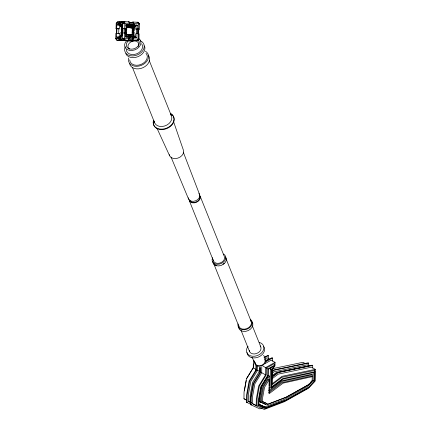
<?xml version="1.0" encoding="UTF-8"?>
<svg xmlns="http://www.w3.org/2000/svg" width="431" height="431" viewBox="0 0 431 431"><rect width="100%" height="100%" fill="white"/><g stroke="black" fill="none" stroke-linecap="round" stroke-linejoin="round"><path stroke-width="0.65" d="M246.677 400.313L243.951 398.74L244.043 392.005L246.397 378.962L253.256 367.805L253.358 360.537L254.446 361.167M256.445 365.854L256.386 370.385L249.635 381.36L247.162 395.055L247.06 402.597L246.527 402.29L246.629 394.742L249.102 381.052L255.852 370.078L255.912 365.542M250.971 402.791L248.299 401.25L248.391 394.516L250.75 381.473L257.609 370.315L257.663 366.447M260.545 367.568L260.475 372.745L253.724 383.725L251.251 397.414L251.149 404.962L250.616 404.655L250.718 397.107L253.191 383.418L259.941 372.438L260.012 367.26M271.993 378.827L278.205 374.135L311.468 367.174L315.287 369.378L315.131 380.977L308.106 388.455L284.449 401.681L264.208 409.45L256.208 405.819L252.394 403.615L252.485 396.876L254.84 383.838L261.698 372.68L261.779 366.878M253.649 363.985L253.606 367.185L246.629 378.537M256.208 405.819L256.3 399.084L258.659 386.041L265.518 374.884L265.615 367.616L275.048 362.342L275 365.854L272.042 369.836L271.81 386.833L282.817 378.52L314.921 371.7L314.792 381.263L308.801 387.641L285.516 400.658L265.744 408.249L258.185 404.784M258.465 404.946L258.546 399.063L260.777 386.704L267.753 375.358L267.84 368.947L274.671 365.127L274.655 366.328L274.375 366.167M259.44 367.476L259.387 371.344L252.528 382.502L250.169 395.545L250.082 402.279L251.225 402.796M308.962 384.005L308.052 384.969L285.451 397.608L266.541 404.865L259.742 401.676L259.801 397.366L261.806 386.268L268.438 375.476L269.294 375.972L269.159 385.982M260.599 402.171L260.658 397.861L262.662 386.763L269.294 375.972M268.755 390.427L281.4 380.875L311.36 374.307L312.216 374.803L312.152 380.988L308.828 384.527L286.502 397.01L267.937 404.138L261.563 401.126L261.612 397.441L263.53 386.849L268.303 379.081L269.267 379.636L269.079 393.729L283.108 383.127L312.211 376.662L311.247 376.107L282.143 382.572L268.632 392.781M262.527 401.681L262.576 398.002L264.489 387.404L269.267 379.636M274.671 365.127L274.272 363.662L266.369 368.079L266.277 374.841L259.349 386.111L257.065 398.75L256.978 404.984L264.553 408.421L268.297 406.983M268.351 358.818L268.394 355.65L267.861 355.343L264.02 357.488M269.143 387.318L269.089 391.321L282.257 381.365L312.216 374.803M271.864 367.147L270.372 369.151L270.129 387.216L271.266 387.873L282.752 379.188L314.377 372.427L314.258 381.155L308.693 387.081L285.564 400.016L265.981 407.532L259.004 404.364L259.079 398.831L261.261 386.752L268.287 375.326L268.368 369.27L274.132 366.048L271.508 369.809L271.266 387.873M272.44 361.183L272.484 358.01L271.95 357.703L265.808 361.14M272.381 369.362L272.187 383.768L282.019 376.338L315.287 369.378M308.591 365.709L308.628 363.134L308.095 362.821L273.723 369.917L272.182 371.08M312.68 368.069L312.717 365.493L312.184 365.186L277.812 372.276L272.171 376.538M259.026 404.235L264.844 406.875L284.428 399.359L307.556 386.424L313.121 380.498L313.229 372.438M314.495 371.727L314.511 370.423L281.933 377.303L271.934 384.856M116.435 38.806L117.049 40.304L122.56 40.514L117.049 40.304L115.713 38.698L115.885 33.327L116.763 33.327L116.909 28.726L118.848 28.823L118.703 33.424M116.753 28.829L116.031 28.726L116.203 23.355L117.636 21.895L121.995 22.046M116.381 33.349L116.526 28.742M116.424 37.131L120.852 37.185L116.424 37.131L116.548 33.295L119.317 33.435L119.215 36.635M116.817 24.858L116.693 28.694L119.462 28.834L119.586 24.998L121.24 24.912L116.817 24.858L119.586 24.998M119.365 40.185L118.029 38.58L118.078 37.044M118.471 24.772L118.52 23.236L119.953 21.771M118.45 38.407L118.482 37.524L120.464 37.422L120.438 38.305L118.45 38.407L119.554 39.733L120.351 39.776M122.167 24.362L118.902 24.33L118.929 23.446L120.109 22.24L122.097 22.137M126.154 40.298L126.531 40.277L121.353 40.083L120.017 38.478L120.066 36.942L121.72 36.856L121.844 33.02L122.84 33.015L122.986 28.408L121.989 28.419L122.113 24.583L120.459 24.669L120.508 23.134L121.941 21.669L129.106 21.798L129.72 23.296L129.672 24.831L126.041 24.782M121.984 25.995L121.176 26.819L121.494 32.433L120.998 32.433L120.901 35.455L121.655 36.36M121.278 32.444L121.359 29.852L121.698 29.901L121.655 31.194M122.339 34.625L121.3 34.572L121.37 32.411L122.582 32.487L122.625 31.194M121.52 27.665L121.45 29.825L122.668 29.895M125.324 33.085L125.469 28.478M125.863 32.271L126.655 32.298L126.59 34.458L128.535 34.561L128.508 35.423L125.782 35.283L125.997 28.462M126.31 32.293L126.396 29.701L125.874 29.728M125.992 29.75L126.741 29.712L126.806 27.552L128.756 27.649L128.783 26.787L128.438 25.941L126.116 25.865M128.654 27.395L128.67 26.9L131.008 27.018L130.992 27.514L128.131 27.422L130.992 27.514M127.856 40.245L128.519 40.207L129.23 38.639L129.278 37.104L125.814 36.931L125.938 33.095L124.527 33.042M133.626 31.425L133.578 35.681L133.179 36.565L130.076 36.441L130.13 34.717L132.823 34.776L132.893 32.616L133.675 32.659M130.404 26.081L130.351 27.81L133.044 27.87L132.974 30.03L133.755 30.068L133.852 27.045L133.508 26.199L130.404 26.081L130.776 26.059L131.094 27.767M125.647 39.76L126.057 40.762L130.178 40.902L130.221 39.679M130.706 24.335L130.668 25.564L125.879 25.456L134.542 25.591M130.738 35.439L130.755 34.943L128.416 34.825L128.4 35.32L130.738 35.439L130.194 36.177M130.076 36.441L130.448 36.425L130.879 34.679M130.178 40.902L131.838 40.821L131.875 39.593M132.322 25.477L132.365 24.249M126.466 34.528L132.08 34.814L132.301 27.907L126.687 27.622M132.495 32.664L132.576 30.073M132.64 31.501L132.683 30.186M133.05 37.976L133.087 36.7M132.225 39.986L132.608 39.964L133.195 38.671L133.222 37.788L129.068 37.578M129.747 24.492L133.642 24.594L133.669 23.71L133.168 22.471L129.009 22.261M132.678 40.422L133.389 38.849L133.438 37.319L136.902 37.492L137.02 33.656L138.405 33.726L138.238 39.097L137.527 40.665L133.82 40.713L135.479 40.633M137.074 25.343L132.506 25.111L133.825 25.041L133.874 23.506L133.265 22.008L132.603 22.04L138.114 22.256L139.45 23.861L139.278 29.227L138.615 29.265M133.825 29.066L133.858 27.988M133.799 32.708L133.885 30.116M132.355 26.178L131.423 26.226L133.508 26.199L134.262 27.105L134.165 30.127L133.545 30.068L133.465 32.659L134.079 32.718L133.987 35.741L130.846 35.541M133.438 37.319L132.112 37.384L135.576 37.562L135.7 33.726L137.241 33.688L137.387 29.087L136.46 29.136L136.315 33.737M138.631 33.817L138.782 29.211L135.846 29.125L135.964 25.289M135.846 29.125L137.171 29.055L137.29 25.219L133.825 25.041M136.956 22.315L138.114 22.256L138.723 23.753L138.556 29.125L137.171 29.055M134.386 40.352L132.015 40.455L137.527 40.665L138.96 39.205L139.132 33.833L138.039 33.731L138.184 29.125L139.278 29.227M244.393 390.89L246.273 380.487M116.925 23.172L117.264 22.417L116.575 23.123M123.643 39.808L124.381 38.219L122.501 38.434L123.643 39.808L124.381 38.219M127.738 36.323L128.109 36.306L128.508 35.423M128.648 39.323L129.041 38.461L133.195 38.671M138.507 38.995L138.857 39.269L138.238 39.178L137.629 40.519L137.284 40.25M129.796 26.48L130.695 24.815M129.758 26.679L130.356 25.569M130.738 26.695L131.644 25.03M310.32 382.556L312.136 380.621M126.057 40.762L133.222 40.891L133.939 40.158M272.203 371.775L274.256 370.224L308.628 363.134M272.042 373.338L274.111 371.775L307.378 364.815L309.156 365.838L275.888 372.799L272.268 375.536M272.193 377.233L278.345 372.583L312.717 365.493M137.845 22.665L138.206 22.407M116.176 38.521L115.81 38.779L116.429 38.871M133.562 26.286L135.189 25.122M118.239 37.443L120.955 35.504M136.573 25.068L133.858 27.008L134.262 27.105M134.203 27.056L136.918 25.117M119.969 37.438L121.601 36.274M138.987 24.039L139.348 23.775M116.957 40.153L117.318 39.894M264.553 357.795L268.394 355.65M265.124 358.904L267.139 357.778L269.806 359.319M265.588 360.666L268.917 358.802M265.765 361.771L272.484 358.01M265.221 363.5L271.228 360.138L275.048 362.342M262.344 407.941L259.834 408.906L250.616 404.655M269.547 406.508L273.917 404.828M275.161 404.348L279.53 402.673M280.775 402.193L283.9 400.997M272.37 368.715L303.025 362.304L305.207 363.559M124.979 21.652L121.941 21.669M128.443 21.83L129.106 21.798M132.419 22.407L129.036 22.407M116.203 23.355L118.52 23.236M120.508 23.134L129.72 23.296M133.227 22.509L129.063 22.477M118.929 23.446L120.917 23.344M118.902 24.33L120.885 24.228M126.094 24.982L127.021 24.933L125.836 24.874M134.741 24.933L132.753 25.036L134.693 25.133M134.31 25.375L137.29 25.219M128.066 25.962L128.438 25.941M134.542 25.644L131.223 25.591M128.384 26.205L131.083 26.323L128.072 26.269M121.176 26.819L122.479 26.754M129.375 26.334L130.307 26.286M130.507 26.334L131.008 27.018M128.012 27.686L128.756 27.649M116.031 28.726L116.909 28.726M131.11 27.967L133.044 27.87M132.231 30.068L133.098 30.046L133.017 32.637L132.15 32.659L133.707 32.734M133.793 30.143L134.165 30.127M125.911 32.341L126.655 32.298M117.992 33.505L119.317 33.435M133.588 32.718L134.079 32.718M121.3 34.572L122.232 34.523M127.791 34.599L128.535 34.561M122.205 35.39L120.901 35.455L121.305 35.552M128.352 35.008L130.033 34.922M130.232 34.97L130.755 34.943M132.08 34.814L132.823 34.776M128.072 36.048L130.41 36.166M126.779 36.355L125.604 36.296M132.026 36.543L131.094 36.592L133.179 36.565M129.278 37.104L125.647 37.055M135.576 37.562L136.902 37.492M115.713 38.698L118.029 38.58M120.017 38.478L129.23 38.639M132.295 37.836L133.222 37.788M119.554 39.733L121.542 39.63M121.353 40.083L128.519 40.207M122.738 40.153L124.392 40.067M124.742 22.978L122.991 22.945L123.11 23.231L124.22 21.695L124.861 23.258M122.652 28.381L124.699 28.419M124.995 29.664L126.741 29.712M122.506 32.988L124.554 33.025M122.501 38.434L124.252 38.467M117.636 21.895L122.485 22.137M120.109 22.24L120.906 22.283M133.874 23.506L138.723 23.753M129.516 23.5L133.669 23.71M129.489 24.378L133.642 24.594M129.672 24.831L126.208 24.653L126.084 28.489L124.672 28.441M120.459 24.669L122.118 24.75M120.739 25.057L122.474 25.143M120.572 25.181L121.725 25.24M126.057 26.647L128.783 26.787M131.126 26.905L133.852 27.045M129.101 34.97L130.14 35.024M125.378 36.166L128.109 36.306M120.066 36.942L121.731 37.028M118.482 37.524L120.421 37.626M133.389 38.849L138.96 39.205M128.454 39.754L132.608 39.964M132.269 40.379L133.066 40.422M131.838 40.821L133.222 40.891M138.728 23.689L139.45 23.861M121.079 29.841L121.488 29.901M120.998 32.433L121.407 32.492M261.563 401.126L266.972 403.583M259.742 401.676L265.685 404.37M243.951 398.74L246.807 400.038M248.299 401.25L251.16 402.549M252.394 403.615L255.82 405.172M246.527 402.29L251.736 404.655M314.921 371.7L314.511 370.423M314.792 381.263L314.371 380.821M313.121 380.498L314.258 381.155M263.33 355.58L265.512 356.841M271.762 369.674L272.042 369.836M270.372 369.151L271.508 369.809M262.888 366.043L265.615 367.616M267.84 368.947L266.369 368.079M267.473 375.196L267.753 375.358M253.256 367.805L255.987 369.378M257.609 370.315L260.276 371.856M261.698 372.68L265.518 374.884M255.852 370.078L256.386 370.385M259.941 372.438L260.475 372.745M117.534 22.04L117.879 22.31M120.373 24.858L121.925 26.081M133.928 35.778L135.997 37.405M137.893 38.909L138.238 39.178M136.169 37.761L133.578 35.725L133.238 36.479L134.79 37.702M119.511 25.208L121.585 26.835M118.644 24.75L121.235 26.781M116.305 23.29L116.65 23.565M122.63 38.187L123.772 39.56M251.941 357.369L255.475 363.683M157.056 128.411L169.523 155.559M171.053 157.094L188.492 198.896M130.388 36.516L130.835 37.61M129.402 36.5L129.92 37.766M149.207 60.453L171.468 115.987A9.083 6.751 -21.8 0 1 164.486 126.041A9.083 6.751 -21.8 0 1 154.26 121.073M225.968 258.546L251.214 321.531M252.367 325.858L260.814 346.928M200.113 196.1L224.352 256.569A5.862 4.358 -21.8 0 1 219.842 263.061A5.862 4.358 -21.8 0 1 213.243 259.85M189.247 200.507L213.485 260.97M241.085 330.426L249.533 351.502M213.69 263.524L238.936 326.509M132.376 67.279L154.632 122.808M183.283 152.138L199.548 194.419M173.37 121.084L183.326 149.961A7.446 5.538 -21.8 0 1 177.911 158.112A7.446 5.538 -21.8 0 1 169.264 154.621M145.974 53.25A9.083 6.751 -21.8 0 1 141.061 64.413A9.083 6.751 -21.8 0 1 129.715 59.839M170.52 114.484A9.083 6.751 -21.8 0 1 171.215 115.454M141.718 43.843A8.448 6.282 -21.8 0 1 136.455 53.923A8.448 6.282 -21.8 0 1 126.245 49.538M138.378 38.246A8.448 6.282 -21.8 0 1 138.922 47.184A8.448 6.282 -21.8 0 1 127.554 49.748A8.448 6.282 -21.8 0 1 126.353 40.956M133.05 37.373A8.448 6.282 -21.8 0 1 134.122 37.282M138.324 40.255A6.734 5.005 -21.8 0 1 136.702 47.388A6.734 5.005 -21.8 0 1 127.932 48.153A6.734 5.005 -21.8 0 1 128.029 41.15M129.666 49.096A5.592 4.159 -21.8 0 1 129.106 43.402A5.592 4.159 -21.8 0 1 136.331 41.268A5.592 4.159 -21.8 0 1 138.146 46.591M170.891 113.962A10.77 8.011 -21.8 0 1 166.792 128.583A10.77 8.011 -21.8 0 1 153.603 120.966M170.714 113.509A10.77 8.011 -21.8 0 1 166.614 128.136A10.77 8.011 -21.8 0 1 153.42 120.518M140.145 40.703A10.145 7.542 -21.8 0 1 142.882 50.551A10.145 7.542 -21.8 0 1 130.173 55.701A10.145 7.542 -21.8 0 1 125.227 46.753M144.52 45.896A10.145 7.542 -21.8 0 1 137.968 56.693A10.145 7.542 -21.8 0 1 125.712 53.519M145.392 51.197A10.409 7.742 -21.8 0 1 141.433 65.329A10.409 7.742 -21.8 0 1 128.686 57.964M148.102 55.114A10.409 7.742 -21.8 0 1 143.092 67.64A10.409 7.742 -21.8 0 1 129.596 63.686M264.402 359.007A5.102 3.793 -21.8 0 1 261.639 365.278A5.102 3.793 -21.8 0 1 255.265 362.708M198.923 193.433A5.964 4.434 -21.8 0 1 195.701 200.765A5.964 4.434 -21.8 0 1 188.25 197.759M250.524 320.438A6.627 4.924 -21.8 0 1 246.936 328.578A6.627 4.924 -21.8 0 1 238.661 325.243M224.26 263.12A6.627 4.924 -21.8 0 1 222.967 264.176M216.556 265.399A6.627 4.924 -21.8 0 1 215.193 264.849M214.8 264.596A6.627 4.924 -21.8 0 1 214.132 263.998M199.564 196.326A5.269 3.917 -21.8 0 1 196.164 201.929A5.269 3.917 -21.8 0 1 189.796 200.28M199.505 195.13A5.862 4.358 -21.8 0 1 196.331 202.338A5.862 4.358 -21.8 0 1 189.004 199.386M260.179 345.921A6.088 4.526 -21.8 0 1 256.887 353.404A6.088 4.526 -21.8 0 1 249.28 350.338M225.661 256.968A7.047 5.237 -21.8 0 1 221.275 265.372A7.047 5.237 -21.8 0 1 212.758 261.714M223.581 254.053A7.047 5.237 -21.8 0 1 224.406 261.078A7.047 5.237 -21.8 0 1 215.527 264.02A7.047 5.237 -21.8 0 1 212.645 257.679M250.411 319.344A7.402 5.506 -21.8 0 1 246.855 329.23A7.402 5.506 -21.8 0 1 238.09 323.88M251.823 321.655A7.402 5.506 -21.8 0 1 248.111 330.631A7.402 5.506 -21.8 0 1 238.612 327.517M263.637 346.432A9.035 6.718 -21.8 0 1 258.007 357.218A9.035 6.718 -21.8 0 1 247.082 352.526M259.295 342.413A9.035 6.718 -21.8 0 1 262.705 351.507A9.035 6.718 -21.8 0 1 250.389 355.812A9.035 6.718 -21.8 0 1 248.057 346.346M264.747 358.441A5.765 4.288 -21.8 0 1 261.477 365.871A5.765 4.288 -21.8 0 1 254.694 361.954M122.824 23.015L122.334 38.359L123.67 39.959L124.381 38.391L124.871 23.048L124.257 21.55L122.824 23.015M123.907 38.655L123.562 39.415L122.921 38.639L123.907 38.655M138.238 39.388L137.898 40.142L138.588 39.436L138.238 39.388M124.117 22.062L123.428 22.768L124.414 22.784L124.117 22.062M127.097 36.597L126.719 36.619L130.755 36.689L127.097 36.597M139.094 23.565L138.448 22.795L139.094 23.565M116.418 39.043L116.068 38.995L116.715 39.765L116.418 39.043"/></g></svg>
